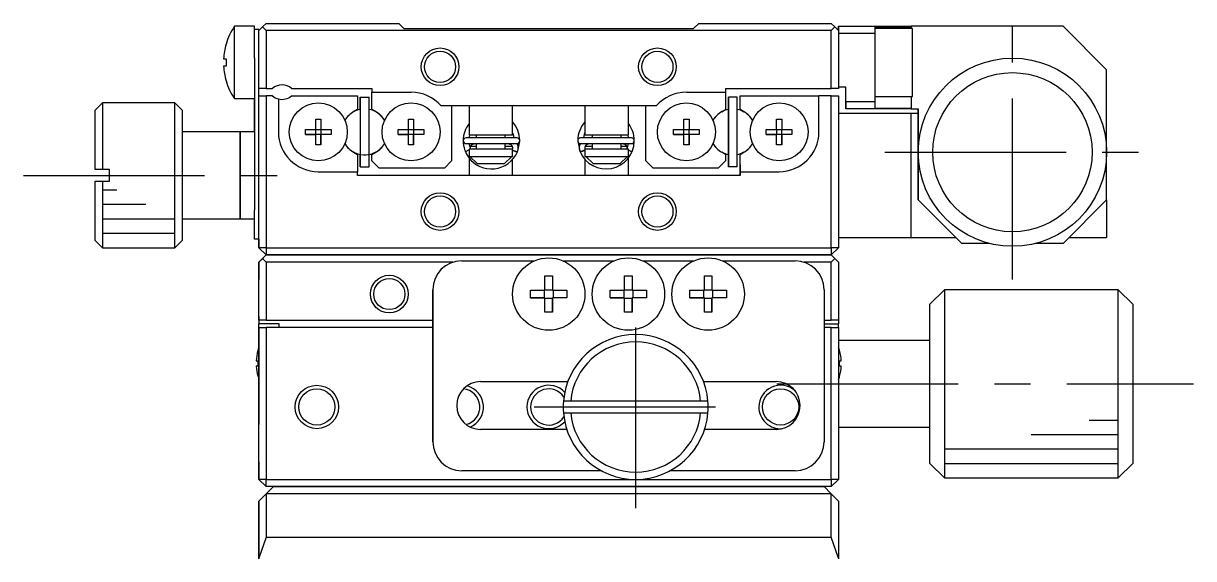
# Model space of a CAD drawing. Extents: x -213 to 364, y 25 to 498.
# Drawn here: x -30.7 to 50.1, y 461 to 498 of the extents above; entities that cross this region are included whole.
import ezdxf

# ---------------------------------------------------------------- set-up
doc = ezdxf.new("R2010")
doc.units = 0
doc.header["$LTSCALE"] = 10
doc.linetypes.add('CENTER', pattern=[2, 1.25, -0.25, 0.25, -0.25])
doc.layers.get('0').update_dxf_attribs({"linetype": 'CONTINUOUS'})
doc.layers.add('CENTER', color=1, linetype='CENTER')

msp = doc.modelspace()

# ---------------------------------------------------------------- linework, layer by layer
at = {"color": 7, "linetype": 'CONTINUOUS'}
for p, q in [((-16.121445, 492.750726), (-16.121445, 497.750726)), ((-14.729788, 497.750726), (-16.121445, 497.750726)), ((-14.729788, 497.550726), (-14.729788, 497.750726)), ((-14.729788, 495.550726), (-14.729788, 497.550726)), ((-14.729788, 497.550726), (-14.429788, 497.550726)), ((-14.429788, 497.450726), (-14.179788, 497.700726)), ((-14.179788, 497.700726), (-14.429788, 497.450726)), ((-14.429788, 493.450726), (-14.429788, 497.450726)), ((-14.179788, 497.700726), (-13.929788, 497.950726)), ((-14.179788, 497.700726), (-13.929788, 497.950726)), ((-14.179788, 497.700726), (-13.929788, 497.450726)), ((-13.929788, 497.950726), (-4.779788, 497.950726)), ((-13.929788, 497.450726), (-13.929788, 493.450726)), ((25.070212, 497.450726), (-13.929788, 497.450726)), ((-4.429788, 497.600726), (-4.779788, 497.950726)), ((-4.429788, 497.600726), (15.570212, 497.600726)), ((15.920212, 497.950726), (15.570212, 497.600726)), ((15.570212, 497.600726), (15.920212, 497.950726)), ((15.920212, 497.950726), (25.070212, 497.950726)), ((25.070212, 497.950726), (25.320212, 497.700726)), ((25.070212, 497.450726), (25.320212, 497.700726)), ((25.070212, 493.450726), (25.070212, 497.450726)), ((25.320212, 497.700726), (25.570212, 497.450726)), ((25.570212, 497.750726), (25.570212, 497.450726)), ((25.570212, 497.450726), (25.570212, 497.750726)), ((25.570212, 497.750726), (28.070212, 497.750726)), ((25.570212, 497.450726), (25.570212, 493.450726)), ((28.070212, 497.750726), (28.070212, 497.250726)), ((28.070212, 497.750726), (30.570212, 497.750726)), ((30.570212, 497.681547), (28.070212, 497.681547)), ((30.670212, 497.600726), (28.070212, 497.600726)), ((30.570212, 497.750726), (30.570212, 497.681547)), ((41.070212, 497.750726), (30.570212, 497.750726)), ((30.570212, 497.681547), (30.570212, 497.600726)), ((30.670212, 492.900726), (30.670212, 497.600726)), ((44.070212, 494.750726), (41.070212, 497.750726)), ((28.070212, 497.250726), (25.570212, 497.250726)), ((28.070212, 497.250726), (28.070212, 492.550726)), ((-16.699224, 496.512658), (-16.692368, 496.509315)), ((-16.699224, 496.512658), (-16.692368, 496.509315)), ((-16.86474, 495.510726), (-16.692368, 495.510726)), ((-16.692368, 495.510726), (-16.692368, 494.990726)), ((-14.729788, 495.550726), (-14.729788, 485.050726)), ((-16.692368, 494.990726), (-16.86474, 494.990726)), ((44.070212, 489.050726), (44.070212, 494.750726)), ((-16.692368, 493.992136), (-16.699224, 493.988793)), ((-16.692368, 493.992136), (-16.699224, 493.988793)), ((-14.429788, 492.950726), (-14.429788, 493.450726)), ((-13.929788, 493.450726), (-14.429788, 493.450726)), ((-13.929788, 493.450726), (-13.491226, 493.450726)), ((-12.16835, 493.450726), (-6.629788, 493.450726)), ((-6.629788, 493.450726), (-6.629788, 493.200726)), ((-6.629788, 493.450726), (-6.629788, 493.200726)), ((17.770212, 493.450726), (17.770212, 493.200726)), ((17.770212, 493.450726), (25.070212, 493.450726)), ((25.570212, 493.450726), (25.070212, 493.450726)), ((26.070212, 493.550726), (25.570212, 493.550726)), ((26.070212, 492.550726), (26.070212, 493.550726)), ((26.070212, 492.550726), (26.070212, 493.550726)), ((-16.121445, 492.750726), (-14.729788, 492.750726)), ((-14.729788, 490.450726), (-14.729788, 492.750726)), ((-14.429788, 482.450726), (-14.429788, 492.950726)), ((-14.429788, 492.950726), (-13.929788, 492.950726)), ((-13.929788, 492.950726), (-13.929788, 482.450726)), ((-13.491226, 492.950726), (-13.929788, 492.950726)), ((-13.079788, 492.73248), (-13.079788, 490.450726)), ((-12.16835, 492.950726), (-7.629788, 492.950726)), ((-7.629788, 492.950726), (-7.629788, 492.001531)), ((-7.429788, 492.009621), (-7.429788, 492.850726)), ((-7.429788, 492.850726), (-7.429788, 488.050726)), ((-7.429788, 492.850726), (-6.829788, 492.850726)), ((-6.829788, 488.050726), (-6.829788, 492.850726)), ((-6.629788, 493.200726), (-3.929788, 493.200726)), ((-6.629788, 492.001531), (-6.629788, 493.200726)), ((-6.629788, 492.001531), (-6.629788, 493.200726)), ((15.070212, 493.200726), (17.770212, 493.200726)), ((17.770212, 493.200726), (17.770212, 492.001531)), ((17.970212, 492.850726), (17.970212, 488.050726)), ((18.570212, 492.850726), (17.970212, 492.850726)), ((17.970212, 492.009622), (17.970212, 492.850726)), ((18.570212, 488.050726), (18.570212, 492.850726)), ((18.770212, 492.001531), (18.770212, 492.950726)), ((18.770212, 492.950726), (24.220212, 492.950726)), ((18.770212, 492.001531), (18.770212, 492.950726)), ((24.220212, 490.450726), (24.220212, 492.950726)), ((25.070212, 492.950726), (24.220212, 492.950726)), ((24.220212, 490.450726), (24.220212, 492.950726)), ((25.070212, 482.450726), (25.070212, 492.950726)), ((25.070212, 492.950726), (25.570212, 492.950726)), ((25.570212, 492.950726), (25.570212, 482.450726)), ((28.070212, 492.900726), (30.670212, 492.900726)), ((30.570212, 492.900726), (30.570212, 492.090989)), ((-25.229788, 492.450726), (-25.729788, 491.950726)), ((-25.729788, 487.850726), (-25.729788, 491.950726)), ((-25.729788, 487.850726), (-25.729788, 491.950726)), ((-25.229788, 492.450726), (-25.229788, 487.850726)), ((-20.229788, 492.450726), (-25.229788, 492.450726)), ((-20.229788, 482.450726), (-20.229788, 492.450726)), ((-19.729788, 491.950726), (-20.229788, 492.450726)), ((-19.729788, 491.950726), (-19.729788, 482.950726)), ((-7.629788, 492.001531), (-7.889883, 491.851365)), ((-7.429788, 492.100726), (-7.429788, 492.009621)), ((-7.429788, 492.100726), (-7.429788, 492.009621)), ((-7.429788, 492.100726), (-7.429788, 492.009621)), ((-7.429788, 492.100726), (-7.429788, 492.009621)), ((-7.429788, 492.100726), (-7.429788, 492.009621)), ((-7.429788, 492.100726), (-7.429788, 492.009621)), ((-7.429788, 492.100726), (-7.429788, 492.009621)), ((-7.429788, 492.100726), (-7.429788, 492.009621)), ((-7.429788, 492.100726), (-7.429788, 488.800726)), ((-7.429788, 492.100726), (-7.429788, 492.009621)), ((-7.429788, 492.100726), (-7.429788, 492.009621)), ((-7.429788, 492.100726), (-7.429788, 492.009621)), ((-7.429788, 492.100726), (-7.429788, 492.009621)), ((-7.429788, 492.100726), (-7.429788, 492.009621)), ((-7.429788, 492.100726), (-7.429788, 492.009621)), ((-7.429788, 492.100726), (-7.429788, 492.009621)), ((-6.369693, 491.851365), (-6.629788, 492.001531)), ((-6.369693, 491.851365), (-6.629788, 492.001531)), ((12.99115, 492.250726), (-1.850725, 492.250726)), ((-1.129788, 492.250726), (-1.129788, 488.450726)), ((0.070212, 492.250726), (0.070212, 490.250726)), ((3.070212, 490.250726), (3.070212, 492.250726)), ((8.070212, 492.250726), (8.070212, 490.250726)), ((11.070212, 490.250726), (11.070212, 492.250726)), ((12.270212, 488.450726), (12.270212, 492.250726)), ((12.270212, 488.450726), (12.270212, 492.250726)), ((17.510117, 491.851365), (17.770212, 492.001531)), ((17.97021, 492.009621), (17.97021, 492.100726)), ((17.97021, 488.800726), (17.97021, 492.100726)), ((17.97021, 492.009621), (17.97021, 492.100726)), ((17.97021, 492.009621), (17.97021, 492.100726)), ((17.97021, 492.009621), (17.97021, 492.100726)), ((17.97021, 492.009621), (17.97021, 492.100726)), ((17.97021, 492.009621), (17.97021, 492.100726)), ((17.97021, 492.009621), (17.97021, 492.100726)), ((17.97021, 492.009621), (17.97021, 492.100726)), ((17.97021, 492.009621), (17.97021, 492.100726)), ((18.770212, 492.001531), (19.030307, 491.851365)), ((19.030307, 491.851365), (18.770212, 492.001531)), ((26.070212, 492.550726), (28.070212, 492.550726)), ((26.070212, 492.050726), (26.070212, 492.550726)), ((26.070212, 492.550726), (26.070212, 492.050726)), ((28.070212, 492.050726), (26.070212, 492.050726)), ((28.070212, 492.550726), (28.070212, 492.050726)), ((28.070212, 492.090989), (30.570212, 492.090989)), ((30.570212, 492.050726), (28.070212, 492.050726)), ((30.570212, 492.090989), (30.570212, 492.050726)), ((30.570212, 492.050726), (31.070212, 492.050726)), ((31.070212, 492.050726), (31.070212, 489.050726)), ((31.070212, 489.050726), (31.070212, 492.050726)), ((-10.509788, 491.337087), (-10.149788, 491.337087)), ((-10.509788, 490.630726), (-10.509788, 491.337087)), ((-10.149788, 491.337087), (-10.149788, 490.630726)), ((-10.149788, 491.337087), (-10.149788, 490.630726)), ((-4.109788, 491.337087), (-3.749788, 491.337087)), ((-4.109788, 490.630726), (-4.109788, 491.337087)), ((-3.749788, 491.337087), (-3.749788, 490.630726)), ((-3.749788, 491.337087), (-3.749788, 490.630726)), ((14.890212, 491.337087), (15.250212, 491.337087)), ((14.890212, 490.630726), (14.890212, 491.337087)), ((15.250212, 491.337087), (15.250212, 490.630726)), ((15.250212, 491.337087), (15.250212, 490.630726)), ((21.290212, 491.337087), (21.650212, 491.337087)), ((21.290212, 490.630726), (21.290212, 491.337087)), ((21.650212, 491.337087), (21.650212, 490.630726)), ((21.650212, 491.337087), (21.650212, 490.630726)), ((25.570212, 491.750726), (30.570212, 491.750726)), ((30.570212, 483.150726), (30.570212, 491.750726)), ((30.570212, 491.750726), (31.070212, 491.750726)), ((-15.729788, 490.450726), (-19.729788, 490.450726)), ((-15.729788, 484.450726), (-15.729788, 490.450726)), ((-15.729788, 490.450726), (-15.729788, 484.450726)), ((-14.729788, 490.450726), (-15.729788, 490.450726)), ((-11.216149, 490.630726), (-10.509788, 490.630726)), ((-11.216149, 490.270726), (-11.216149, 490.630726)), ((-10.509788, 490.270726), (-11.216149, 490.270726)), ((-11.216149, 490.270726), (-10.509788, 490.270726)), ((-10.499416, 490.620353), (-10.509788, 490.630726)), ((-10.499416, 490.281098), (-10.509788, 490.270726)), ((-10.509788, 489.564364), (-10.509788, 490.270726)), ((-10.499416, 490.281098), (-10.499416, 490.620353)), ((-10.499416, 490.620353), (-10.16016, 490.620353)), ((-10.16016, 490.281098), (-10.499416, 490.281098)), ((-10.16016, 490.620353), (-10.149788, 490.630726)), ((-10.16016, 490.620353), (-10.16016, 490.281098)), ((-10.16016, 490.281098), (-10.149788, 490.270726)), ((-10.149788, 490.630726), (-9.443426, 490.630726)), ((-10.149788, 490.270726), (-10.149788, 489.564364)), ((-9.443426, 490.270726), (-10.149788, 490.270726)), ((-10.149788, 489.564364), (-10.149788, 490.270726)), ((-9.443426, 490.270726), (-10.149788, 490.270726)), ((-9.443426, 490.630726), (-9.443426, 490.270726)), ((-4.816149, 490.630726), (-4.109788, 490.630726)), ((-4.816149, 490.270726), (-4.816149, 490.630726)), ((-4.109788, 490.270726), (-4.816149, 490.270726)), ((-4.816149, 490.270726), (-4.109788, 490.270726)), ((-4.099416, 490.620353), (-4.109788, 490.630726)), ((-4.099416, 490.281098), (-4.109788, 490.270726)), ((-4.109788, 489.564364), (-4.109788, 490.270726)), ((-4.099416, 490.281098), (-4.099416, 490.620353)), ((-4.099416, 490.620353), (-3.76016, 490.620353)), ((-3.76016, 490.281098), (-4.099416, 490.281098)), ((-3.76016, 490.620353), (-3.749788, 490.630726)), ((-3.76016, 490.620353), (-3.76016, 490.281098)), ((-3.76016, 490.281098), (-3.749788, 490.270726)), ((-3.749788, 490.630726), (-3.043426, 490.630726)), ((-3.749788, 490.270726), (-3.749788, 489.564364)), ((-3.043426, 490.270726), (-3.749788, 490.270726)), ((-3.749788, 489.564364), (-3.749788, 490.270726)), ((-3.043426, 490.270726), (-3.749788, 490.270726)), ((-3.043426, 490.630726), (-3.043426, 490.270726)), ((0.070212, 490.250726), (3.070212, 490.250726)), ((0.079241, 490.044298), (0.120446, 490.250845)), ((0.570212, 490.250726), (0.570212, 490.044244)), ((2.570212, 490.044244), (2.570212, 490.250726)), ((3.070445, 490.385536), (3.105817, 490.279017)), ((3.105817, 490.279017), (3.155314, 490.044295)), ((7.985106, 490.044266), (8.033128, 490.273933)), ((8.033128, 490.273933), (8.069773, 490.384984)), ((8.070212, 490.250726), (11.070212, 490.250726)), ((8.570212, 490.250726), (8.570212, 490.044244)), ((10.570212, 490.044244), (10.570212, 490.250726)), ((11.019986, 490.250816), (11.061189, 490.044248)), ((14.183851, 490.630726), (14.890212, 490.630726)), ((14.183851, 490.270726), (14.183851, 490.630726)), ((14.890212, 490.270726), (14.183851, 490.270726)), ((14.183851, 490.270726), (14.890212, 490.270726)), ((14.900584, 490.620353), (14.890212, 490.630726)), ((14.900584, 490.281098), (14.890212, 490.270726)), ((14.890212, 489.564364), (14.890212, 490.270726)), ((14.900584, 490.281098), (14.900584, 490.620353)), ((14.900584, 490.620353), (15.23984, 490.620353)), ((15.23984, 490.281098), (14.900584, 490.281098)), ((15.23984, 490.620353), (15.250212, 490.630726)), ((15.23984, 490.620353), (15.23984, 490.281098)), ((15.23984, 490.281098), (15.250212, 490.270726)), ((15.250212, 490.630726), (15.956574, 490.630726)), ((15.250212, 490.270726), (15.250212, 489.564364)), ((15.956574, 490.270726), (15.250212, 490.270726)), ((15.250212, 489.564364), (15.250212, 490.270726)), ((15.956574, 490.270726), (15.250212, 490.270726)), ((15.956574, 490.630726), (15.956574, 490.270726)), ((20.583851, 490.630726), (21.290212, 490.630726)), ((20.583851, 490.270726), (20.583851, 490.630726)), ((21.290212, 490.270726), (20.583851, 490.270726)), ((20.583851, 490.270726), (21.290212, 490.270726)), ((21.300584, 490.620353), (21.290212, 490.630726)), ((21.300584, 490.281098), (21.290212, 490.270726)), ((21.290212, 489.564364), (21.290212, 490.270726)), ((21.300584, 490.281098), (21.300584, 490.620353)), ((21.300584, 490.620353), (21.63984, 490.620353)), ((21.63984, 490.281098), (21.300584, 490.281098)), ((21.63984, 490.620353), (21.650212, 490.630726)), ((21.63984, 490.620353), (21.63984, 490.281098)), ((21.63984, 490.281098), (21.650212, 490.270726)), ((21.650212, 490.630726), (22.356574, 490.630726)), ((21.650212, 490.270726), (21.650212, 489.564364)), ((22.356574, 490.270726), (21.650212, 490.270726)), ((22.356574, 490.270726), (21.650212, 490.270726)), ((21.650212, 489.564364), (21.650212, 490.270726)), ((22.356574, 490.630726), (22.356574, 490.270726)), ((-10.149788, 489.564364), (-10.509788, 489.564364)), ((-3.749788, 489.564364), (-4.109788, 489.564364)), ((3.367134, 490.044244), (-0.132866, 490.044244)), ((-0.132866, 489.644244), (3.367134, 489.644244)), ((0.184401, 489.250611), (0.078928, 489.644184)), ((0.167913, 489.353048), (0.168446, 489.367859)), ((0.168144, 489.338234), (0.167913, 489.353048)), ((0.168446, 489.367859), (0.169741, 489.382624)), ((0.169741, 489.382624), (0.171793, 489.397305)), ((0.171793, 489.397305), (0.174598, 489.411862)), ((0.174598, 489.411862), (0.178146, 489.426256)), ((0.178146, 489.426256), (0.182426, 489.440448)), ((0.182426, 489.440448), (0.187427, 489.454401)), ((0.570212, 489.450726), (0.185638, 489.450726)), ((0.187427, 489.454401), (0.193131, 489.468078)), ((0.193131, 489.468078), (0.199523, 489.481445)), ((0.199523, 489.481445), (0.206584, 489.494467)), ((0.206584, 489.494467), (0.214293, 489.507113)), ((0.214293, 489.507113), (0.222627, 489.519349)), ((0.222627, 489.519349), (0.231563, 489.531148)), ((0.231563, 489.531148), (0.241077, 489.542481)), ((0.241077, 489.542481), (0.251142, 489.553322)), ((0.251142, 489.553322), (0.26173, 489.563645)), ((0.26173, 489.563645), (0.272814, 489.573427)), ((0.272814, 489.573427), (0.284365, 489.582646)), ((0.284365, 489.582646), (0.296353, 489.591283)), ((0.296353, 489.591283), (0.308747, 489.599319)), ((0.308747, 489.599319), (0.321516, 489.606735)), ((0.321516, 489.606735), (0.334629, 489.613518)), ((0.334629, 489.613518), (0.348053, 489.619653)), ((0.348053, 489.619653), (0.361757, 489.625126)), ((0.361757, 489.625126), (0.375706, 489.629928)), ((0.375706, 489.629928), (0.389869, 489.634049)), ((0.389869, 489.634049), (0.404211, 489.637479)), ((0.404211, 489.637479), (0.418698, 489.640214)), ((0.418698, 489.640214), (0.433298, 489.642247)), ((0.433298, 489.642247), (0.447976, 489.643574)), ((0.447976, 489.643574), (0.462698, 489.644194)), ((0.462698, 489.644194), (0.468021, 489.644244)), ((0.570212, 489.644244), (0.570212, 489.250726)), ((2.570212, 489.250726), (2.570212, 489.644244)), ((3.048542, 489.450726), (2.570212, 489.450726)), ((2.766247, 489.644244), (2.780202, 489.643917)), ((2.780202, 489.643917), (2.794896, 489.642883)), ((2.794896, 489.642883), (2.809522, 489.641143)), ((2.809522, 489.641143), (2.824046, 489.638702)), ((2.824046, 489.638702), (2.838432, 489.635565)), ((2.838432, 489.635565), (2.852649, 489.631739)), ((2.852649, 489.631739), (2.866663, 489.627232)), ((2.866663, 489.627232), (2.880441, 489.622053)), ((2.880441, 489.622053), (2.893952, 489.616214)), ((2.893952, 489.616214), (2.907163, 489.609726)), ((2.907163, 489.609726), (2.920042, 489.602604)), ((2.920042, 489.602604), (2.932559, 489.594862)), ((2.932559, 489.594862), (2.944683, 489.586518)), ((2.944683, 489.586518), (2.956385, 489.577588)), ((2.956385, 489.577588), (2.967635, 489.568093)), ((2.967635, 489.568093), (2.978404, 489.558053)), ((2.978404, 489.558053), (2.988666, 489.547489)), ((2.988666, 489.547489), (2.998393, 489.536427)), ((2.998393, 489.536427), (3.00756, 489.524891)), ((3.00756, 489.524891), (3.016142, 489.512906)), ((3.016142, 489.512906), (3.024114, 489.500502)), ((3.024114, 489.500502), (3.031456, 489.487708)), ((3.031456, 489.487708), (3.038145, 489.474553)), ((3.038145, 489.474553), (3.044162, 489.461071)), ((3.044162, 489.461071), (3.049489, 489.447294)), ((3.049489, 489.447294), (3.05411, 489.433257)), ((3.05411, 489.433257), (3.05801, 489.418997)), ((3.05801, 489.418997), (3.061176, 489.404549)), ((3.061176, 489.404549), (3.0636, 489.389951)), ((3.0636, 489.389951), (3.065271, 489.375243)), ((3.065271, 489.375243), (3.066184, 489.360462)), ((3.066335, 489.34565), (3.065724, 489.330846)), ((3.066184, 489.360462), (3.066335, 489.34565)), ((3.413138, 489.615527), (3.399139, 489.64684)), ((3.425625, 489.583391), (3.413138, 489.615527)), ((3.436487, 489.550686), (3.425625, 489.583391)), ((3.43169, 489.133672), (3.565673, 489.819933)), ((3.445698, 489.517492), (3.436487, 489.550686)), ((3.453237, 489.483889), (3.445698, 489.517492)), ((3.459084, 489.44996), (3.453237, 489.483889)), ((3.463227, 489.415786), (3.459084, 489.44996)), ((3.465655, 489.381452), (3.463227, 489.415786)), ((3.465348, 489.312636), (3.466363, 489.347041)), ((3.466363, 489.347041), (3.465655, 489.381452)), ((7.574768, 489.818752), (7.708311, 489.134761)), ((7.674284, 489.367878), (7.674256, 489.333457)), ((7.676034, 489.402259), (7.674284, 489.367878)), ((7.679503, 489.436517), (7.676034, 489.402259)), ((7.684683, 489.470567), (7.679503, 489.436517)), ((7.691562, 489.504326), (7.684683, 489.470567)), ((7.700124, 489.537713), (7.691562, 489.504326)), ((7.71035, 489.570644), (7.700124, 489.537713)), ((7.722214, 489.603039), (7.71035, 489.570644)), ((7.735689, 489.634818), (7.722214, 489.603039)), ((7.741308, 489.646889), (7.735689, 489.634818)), ((11.27329, 490.044244), (7.77329, 490.044244)), ((7.77329, 489.644244), (11.27329, 489.644244)), ((8.07407, 489.353048), (8.074602, 489.367859)), ((8.0743, 489.338234), (8.07407, 489.353048)), ((8.074602, 489.367859), (8.075897, 489.382624)), ((8.075897, 489.382624), (8.077949, 489.397305)), ((8.077949, 489.397305), (8.080754, 489.411862)), ((8.080754, 489.411862), (8.084302, 489.426256)), ((8.084302, 489.426256), (8.088583, 489.440448)), ((8.088583, 489.440448), (8.093583, 489.454401)), ((8.570212, 489.450726), (8.091886, 489.450726)), ((8.093583, 489.454401), (8.099288, 489.468078)), ((8.099288, 489.468078), (8.10568, 489.481445)), ((8.10568, 489.481445), (8.11274, 489.494467)), ((8.11274, 489.494467), (8.120449, 489.507113)), ((8.120449, 489.507113), (8.128783, 489.519349)), ((8.128783, 489.519349), (8.13772, 489.531148)), ((8.13772, 489.531148), (8.147233, 489.542481)), ((8.147233, 489.542481), (8.157298, 489.553322)), ((8.157298, 489.553322), (8.167886, 489.563645)), ((8.167886, 489.563645), (8.178971, 489.573427)), ((8.178971, 489.573427), (8.190521, 489.582646)), ((8.190521, 489.582646), (8.202509, 489.591283)), ((8.202509, 489.591283), (8.214903, 489.599319)), ((8.214903, 489.599319), (8.227672, 489.606735)), ((8.227672, 489.606735), (8.240785, 489.613518)), ((8.240785, 489.613518), (8.25421, 489.619653)), ((8.25421, 489.619653), (8.267913, 489.625126)), ((8.267913, 489.625126), (8.281863, 489.629928)), ((8.281863, 489.629928), (8.296025, 489.634049)), ((8.296025, 489.634049), (8.310367, 489.637479)), ((8.310367, 489.637479), (8.324855, 489.640214)), ((8.324855, 489.640214), (8.339454, 489.642247)), ((8.339454, 489.642247), (8.354132, 489.643574)), ((8.354132, 489.643574), (8.368854, 489.644194)), ((8.368854, 489.644194), (8.374178, 489.644244)), ((8.570212, 489.644244), (8.570212, 489.250726)), ((10.570212, 489.250726), (10.570212, 489.644244)), ((10.95479, 489.450726), (10.570212, 489.450726)), ((10.672403, 489.644244), (10.686358, 489.643917)), ((10.686358, 489.643917), (10.701052, 489.642883)), ((10.701052, 489.642883), (10.715679, 489.641143)), ((10.715679, 489.641143), (10.730202, 489.638702)), ((10.730202, 489.638702), (10.744588, 489.635565)), ((10.744588, 489.635565), (10.758805, 489.631739)), ((10.758805, 489.631739), (10.772819, 489.627232)), ((10.772819, 489.627232), (10.786598, 489.622053)), ((10.786598, 489.622053), (10.800108, 489.616214)), ((10.800108, 489.616214), (10.813319, 489.609726)), ((10.813319, 489.609726), (10.826198, 489.602604)), ((10.826198, 489.602604), (10.838715, 489.594862)), ((10.838715, 489.594862), (10.850839, 489.586518)), ((10.850839, 489.586518), (10.862541, 489.577588)), ((10.862541, 489.577588), (10.873791, 489.568093)), ((10.873791, 489.568093), (10.884561, 489.558053)), ((10.884561, 489.558053), (10.894822, 489.547489)), ((10.894822, 489.547489), (10.90455, 489.536427)), ((10.90455, 489.536427), (10.913716, 489.524891)), ((10.913716, 489.524891), (10.922298, 489.512906)), ((10.922298, 489.512906), (10.930271, 489.500502)), ((10.930271, 489.500502), (10.937612, 489.487708)), ((10.937612, 489.487708), (10.944301, 489.474553)), ((10.944301, 489.474553), (10.950318, 489.461071)), ((10.950318, 489.461071), (10.955645, 489.447294)), ((10.955645, 489.447294), (10.960266, 489.433257)), ((11.061493, 489.644152), (10.955997, 489.250544)), ((10.960266, 489.433257), (10.964166, 489.418997)), ((10.964166, 489.418997), (10.967333, 489.404549)), ((10.967333, 489.404549), (10.969756, 489.389951)), ((10.969756, 489.389951), (10.971427, 489.375243)), ((10.971427, 489.375243), (10.97234, 489.360462)), ((10.972491, 489.34565), (10.97188, 489.330846)), ((10.97234, 489.360462), (10.972491, 489.34565)), ((15.250212, 489.564364), (14.890212, 489.564364)), ((21.650212, 489.564364), (21.290212, 489.564364)), ((-14.72979, 489.200726), (-14.72979, 485.900726)), ((-7.889883, 489.050086), (-7.629788, 488.89992)), ((-7.629788, 488.89992), (-7.629788, 487.700726)), ((-7.429788, 488.050726), (-7.429788, 488.89183)), ((-7.429788, 488.89183), (-7.429788, 488.800726)), ((-7.429788, 488.89183), (-7.429788, 488.800726)), ((-7.429788, 488.89183), (-7.429788, 488.800726)), ((-7.429788, 488.89183), (-7.429788, 488.800726)), ((-7.429788, 488.89183), (-7.429788, 488.800726)), ((-7.429788, 488.89183), (-7.429788, 488.800726)), ((-7.429788, 488.89183), (-7.429788, 488.800726)), ((-7.429788, 488.89183), (-7.429788, 488.800726)), ((-7.429788, 488.89183), (-7.429788, 488.800726)), ((-7.429788, 488.89183), (-7.429788, 488.800726)), ((-7.429788, 488.89183), (-7.429788, 488.800726)), ((-7.429788, 488.89183), (-7.429788, 488.800726)), ((-6.629788, 488.89992), (-6.369693, 489.050086)), ((-6.629788, 488.89992), (-6.369693, 489.050086)), ((-6.629788, 488.450726), (-6.629788, 488.89992)), ((-6.629788, 488.450726), (-6.629788, 488.89992)), ((-0.197876, 489.135832), (-0.177149, 489.080668)), ((-0.162461, 489.088598), (-0.177503, 489.08235)), ((0.038597, 489.193153), (-0.172794, 489.076555)), ((-0.172794, 489.076555), (-0.172211, 489.072122)), ((0.070226, 489.204766), (0.038597, 489.193153)), ((3.070212, 489.250726), (0.070212, 489.250726)), ((0.070212, 489.250726), (0.070212, 488.750726)), ((0.070212, 488.750726), (0.124529, 488.750726)), ((0.070212, 488.660391), (0.070212, 488.660032)), ((0.070212, 488.659985), (0.070212, 488.659859)), ((0.070212, 488.659081), (0.070212, 487.450726)), ((0.124529, 488.750726), (3.015895, 488.750726)), ((0.653697, 488.250726), (0.124529, 488.750726)), ((0.169136, 489.323454), (0.168144, 489.338234)), ((0.170887, 489.30875), (0.169136, 489.323454)), ((0.173391, 489.294161), (0.170887, 489.30875)), ((0.176639, 489.279725), (0.173391, 489.294161)), ((0.180621, 489.265481), (0.176639, 489.279725)), ((0.185324, 489.251465), (0.180621, 489.265481)), ((0.190942, 489.237221), (0.185324, 489.251465)), ((3.015895, 488.750726), (2.486727, 488.250726)), ((3.015895, 488.750726), (3.070212, 488.750726)), ((3.046271, 489.244411), (3.043326, 489.237221)), ((3.05135, 489.258337), (3.046271, 489.244411)), ((3.05571, 489.272506), (3.05135, 489.258337)), ((3.059336, 489.28688), (3.05571, 489.272506)), ((3.06222, 489.301421), (3.059336, 489.28688)), ((3.064351, 489.316089), (3.06222, 489.301421)), ((3.065724, 489.330846), (3.064351, 489.316089)), ((3.172683, 489.140014), (3.07016, 489.197193)), ((3.070212, 488.750726), (3.070212, 489.250726)), ((3.070212, 489.207521), (3.078754, 489.201796)), ((3.070212, 488.5468), (3.070212, 488.546927)), ((3.070212, 487.450726), (3.070212, 488.545891)), ((3.078754, 489.201796), (3.08832, 489.195775)), ((3.08832, 489.195775), (3.098843, 489.189501)), ((3.098843, 489.189501), (3.110253, 489.183016)), ((3.110253, 489.183016), (3.122469, 489.176365)), ((3.122469, 489.176365), (3.135408, 489.169594)), ((3.135408, 489.169594), (3.148981, 489.162749)), ((3.148981, 489.162749), (3.163094, 489.155879)), ((3.163094, 489.155879), (3.17765, 489.149029)), ((3.406418, 489.071859), (3.172683, 489.140014)), ((3.17765, 489.149029), (3.192549, 489.142248)), ((3.192549, 489.142248), (3.207688, 489.135582)), ((3.207688, 489.135582), (3.222962, 489.129077)), ((3.222962, 489.129077), (3.238266, 489.122778)), ((3.238266, 489.122778), (3.253496, 489.116728)), ((3.253496, 489.116728), (3.268545, 489.110969)), ((3.268545, 489.110969), (3.283311, 489.10554)), ((3.283311, 489.10554), (3.297691, 489.100479)), ((3.297691, 489.100479), (3.311587, 489.095822)), ((3.311587, 489.095822), (3.324903, 489.091599)), ((3.324903, 489.091599), (3.337546, 489.08784)), ((3.337546, 489.08784), (3.34943, 489.084571)), ((3.34943, 489.084571), (3.360474, 489.081815)), ((3.360474, 489.081815), (3.3706, 489.07959)), ((3.3706, 489.07959), (3.379739, 489.077912)), ((3.379739, 489.077912), (3.387828, 489.076792)), ((3.387828, 489.076792), (3.394812, 489.076238)), ((3.394812, 489.076238), (3.400642, 489.076255)), ((3.400642, 489.076255), (3.405278, 489.076841)), ((3.405278, 489.076841), (3.408832, 489.078068)), ((3.406074, 489.071276), (3.41011, 489.080706)), ((3.408832, 489.078068), (3.411002, 489.079912)), ((3.411002, 489.079912), (3.411417, 489.080668)), ((3.411417, 489.080668), (3.423486, 489.11102)), ((3.423486, 489.11102), (3.434649, 489.143635)), ((3.434649, 489.143635), (3.444164, 489.176756)), ((3.444164, 489.176756), (3.452008, 489.210299)), ((3.452008, 489.210299), (3.458162, 489.244182)), ((3.458162, 489.244182), (3.462612, 489.278322)), ((3.462612, 489.278322), (3.465348, 489.312636)), ((7.674256, 489.333457), (7.675951, 489.29908)), ((7.675951, 489.29908), (7.679363, 489.264831)), ((7.679363, 489.264831), (7.684485, 489.230792)), ((7.684485, 489.230792), (7.691304, 489.197048)), ((7.691304, 489.197048), (7.699803, 489.163679)), ((7.699803, 489.163679), (7.709962, 489.130768)), ((7.709962, 489.130768), (7.721757, 489.098395)), ((7.721757, 489.098395), (7.729007, 489.080668)), ((7.729423, 489.079912), (7.729007, 489.080668)), ((7.731592, 489.078068), (7.729423, 489.079912)), ((7.735146, 489.076841), (7.731592, 489.078068)), ((7.734006, 489.071859), (7.967741, 489.140014)), ((7.739782, 489.076255), (7.735146, 489.076841)), ((7.745612, 489.076238), (7.739782, 489.076255)), ((7.752596, 489.076792), (7.745612, 489.076238)), ((7.760685, 489.077912), (7.752596, 489.076792)), ((7.769825, 489.07959), (7.760685, 489.077912)), ((7.779951, 489.081815), (7.769825, 489.07959)), ((7.790994, 489.084571), (7.779951, 489.081815)), ((7.802878, 489.08784), (7.790994, 489.084571)), ((7.815522, 489.091599), (7.802878, 489.08784)), ((7.828837, 489.095822), (7.815522, 489.091599)), ((7.842733, 489.100479), (7.828837, 489.095822)), ((7.857113, 489.10554), (7.842733, 489.100479)), ((7.871879, 489.110969), (7.857113, 489.10554)), ((7.886929, 489.116728), (7.871879, 489.110969)), ((7.902158, 489.122778), (7.886929, 489.116728)), ((7.917463, 489.129077), (7.902158, 489.122778)), ((7.932737, 489.135582), (7.917463, 489.129077)), ((7.947875, 489.142248), (7.932737, 489.135582)), ((7.962774, 489.149029), (7.947875, 489.142248)), ((7.97733, 489.155879), (7.962774, 489.149029)), ((7.967741, 489.140014), (8.070264, 489.197193)), ((7.991443, 489.162749), (7.97733, 489.155879)), ((8.005016, 489.169594), (7.991443, 489.162749)), ((8.017955, 489.176365), (8.005016, 489.169594)), ((8.030172, 489.183016), (8.017955, 489.176365)), ((8.041581, 489.189501), (8.030172, 489.183016)), ((8.052105, 489.195775), (8.041581, 489.189501)), ((8.061671, 489.201796), (8.052105, 489.195775)), ((8.070212, 489.207521), (8.061671, 489.201796)), ((11.070212, 489.250726), (8.070212, 489.250726)), ((8.070212, 489.250726), (8.070212, 488.750726)), ((8.070212, 488.750726), (8.124529, 488.750726)), ((8.070212, 488.54687), (8.070212, 488.54675)), ((8.070212, 488.545753), (8.070212, 487.450726)), ((8.075293, 489.323454), (8.0743, 489.338234)), ((8.077044, 489.30875), (8.075293, 489.323454)), ((8.079547, 489.294161), (8.077044, 489.30875)), ((8.082795, 489.279725), (8.079547, 489.294161)), ((8.086777, 489.265481), (8.082795, 489.279725)), ((8.09148, 489.251465), (8.086777, 489.265481)), ((8.097098, 489.237221), (8.09148, 489.251465)), ((8.124529, 488.750726), (11.015895, 488.750726)), ((8.653697, 488.250726), (8.124529, 488.750726)), ((11.015895, 488.750726), (10.486727, 488.250726)), ((10.952427, 489.244411), (10.949482, 489.237221)), ((10.957506, 489.258337), (10.952427, 489.244411)), ((10.961866, 489.272506), (10.957506, 489.258337)), ((10.965493, 489.28688), (10.961866, 489.272506)), ((10.968376, 489.301421), (10.965493, 489.28688)), ((10.970507, 489.316089), (10.968376, 489.301421)), ((10.97188, 489.330846), (10.970507, 489.316089)), ((11.015895, 488.750726), (11.070212, 488.750726)), ((11.070198, 489.204766), (11.101827, 489.193153)), ((11.070212, 488.750726), (11.070212, 489.250726)), ((11.070212, 487.450726), (11.070212, 488.659401)), ((11.101827, 489.193153), (11.312654, 489.077887)), ((11.302885, 489.088598), (11.317927, 489.08235)), ((11.317574, 489.080668), (11.339189, 489.138565)), ((17.770212, 488.89992), (17.510117, 489.050086)), ((17.770212, 488.89992), (17.770212, 488.450726)), ((17.97021, 488.800726), (17.97021, 488.89183)), ((17.97021, 488.800726), (17.97021, 488.89183)), ((17.97021, 488.800726), (17.97021, 488.89183)), ((17.97021, 488.800726), (17.97021, 488.89183)), ((17.97021, 488.800726), (17.97021, 488.89183)), ((17.97021, 488.800726), (17.97021, 488.89183)), ((17.97021, 488.800726), (17.97021, 488.89183)), ((17.97021, 488.800726), (17.97021, 488.89183)), ((17.97021, 488.800726), (17.97021, 488.89183)), ((17.97021, 488.800726), (17.97021, 488.89183)), ((17.97021, 488.800726), (17.97021, 488.89183)), ((17.97021, 488.800726), (17.97021, 488.89183)), ((17.97021, 488.800726), (17.97021, 488.89183)), ((17.97021, 488.800726), (17.97021, 488.89183)), ((17.97021, 488.800726), (17.97021, 488.89183)), ((17.970212, 488.050726), (17.970212, 488.891829)), ((18.770212, 488.89992), (19.030307, 489.050086)), ((19.030307, 489.050086), (18.770212, 488.89992)), ((18.770212, 487.700726), (18.770212, 488.89992)), ((18.770212, 487.700726), (18.770212, 488.89992)), ((31.070212, 489.050726), (31.070212, 485.750726)), ((31.070212, 485.750726), (31.070212, 489.050726)), ((44.070212, 485.750726), (44.070212, 489.050726)), ((-25.229788, 487.850726), (-25.729788, 487.850726)), ((-24.729788, 487.850726), (-25.229788, 487.850726)), ((-24.729788, 487.050726), (-24.729788, 487.850726)), ((-24.729788, 487.050726), (-24.729788, 487.850726)), ((-7.429788, 488.050726), (-6.829788, 488.050726)), ((-6.629788, 488.450726), (-6.129788, 487.950726)), ((-6.129788, 487.950726), (-6.629788, 488.450726)), ((-1.629788, 487.950726), (-6.129788, 487.950726)), ((-1.629788, 487.950726), (-1.129788, 488.450726)), ((2.486727, 488.250726), (0.653697, 488.250726)), ((10.486727, 488.250726), (8.653697, 488.250726)), ((12.270212, 488.450726), (12.770212, 487.950726)), ((12.770212, 487.950726), (12.270212, 488.450726)), ((17.270212, 487.950726), (12.770212, 487.950726)), ((17.270212, 487.950726), (17.770212, 488.450726)), ((18.570212, 488.050726), (17.970212, 488.050726)), ((18.770212, 488.18111), (18.770212, 487.700726)), ((18.770212, 488.18111), (18.770212, 487.700726)), ((18.770212, 488.18111), (18.770212, 487.700726)), ((18.770212, 488.18111), (18.770212, 487.700726)), ((18.770212, 488.18111), (18.770212, 487.700726)), ((18.770212, 488.18111), (18.770212, 487.700726)), ((18.770212, 488.18111), (18.770212, 487.700726)), ((18.770212, 488.18111), (18.770212, 487.700726)), ((18.770212, 488.18111), (18.770212, 487.700726)), ((18.770212, 488.18111), (18.770212, 487.700726)), ((-25.729788, 482.950726), (-25.729788, 487.050726)), ((-25.729788, 482.950726), (-25.729788, 487.050726)), ((-25.729788, 487.050726), (-25.229788, 487.050726)), ((-25.229788, 487.050726), (-25.229788, 482.450726)), ((-25.229788, 487.050726), (-24.729788, 487.050726)), ((-10.329788, 487.700726), (-7.629788, 487.700726)), ((-7.629788, 487.450726), (-7.629788, 487.700726)), ((18.770212, 487.450726), (-7.629788, 487.450726)), ((18.770212, 487.450726), (18.770212, 487.700726)), ((18.770212, 487.700726), (21.470212, 487.700726)), ((18.770212, 487.700726), (18.770212, 487.450726)), ((18.770212, 487.700726), (18.770212, 487.450726)), ((18.770212, 487.700726), (18.770212, 487.450726)), ((18.770212, 487.700726), (18.770212, 487.450726)), ((18.770212, 487.700726), (18.770212, 487.450726)), ((18.770212, 487.450726), (18.770212, 487.700726)), ((18.770212, 487.700726), (18.770212, 487.450726)), ((18.770212, 487.700726), (18.770212, 487.450726)), ((18.770212, 487.700726), (18.770212, 487.450726)), ((18.770212, 487.700726), (18.770212, 487.450726)), ((18.770212, 487.700726), (18.770212, 487.450726)), ((31.070212, 485.750726), (34.070212, 482.750726)), ((34.070212, 482.750726), (31.070212, 485.750726)), ((41.070212, 482.750726), (44.070212, 485.750726)), ((44.070212, 485.750726), (44.070212, 483.150726)), ((-14.729788, 483.050726), (-14.729788, 485.050726)), ((-19.729788, 484.450726), (-15.729788, 484.450726)), ((-15.729788, 484.450726), (-14.729788, 484.450726)), ((-14.729788, 483.050726), (-14.729788, 484.450726)), ((-25.729788, 482.950726), (-25.229788, 482.450726)), ((-20.229788, 482.450726), (-19.729788, 482.950726)), ((-14.429788, 483.050726), (-14.729788, 483.050726)), ((-14.429788, 483.050726), (-14.429788, 482.450726)), ((25.570212, 483.150726), (30.570212, 483.150726)), ((30.570212, 483.150726), (33.670212, 483.150726)), ((41.470212, 483.150726), (44.070212, 483.150726)), ((-25.229788, 482.450726), (-20.229788, 482.450726)), ((-14.429788, 482.450726), (-13.929788, 481.950726)), ((-13.929788, 482.450726), (-14.429788, 482.450726)), ((-13.929788, 481.950726), (-14.429788, 482.450726)), ((-13.929788, 482.450726), (25.070212, 482.450726)), ((-13.929788, 482.450726), (-13.929788, 481.950726)), ((25.070212, 482.450726), (25.070212, 481.950726)), ((25.570212, 482.450726), (25.070212, 481.950726)), ((25.570212, 482.450726), (25.070212, 482.450726)), ((35.970212, 482.750726), (34.070212, 482.750726)), ((41.070212, 482.750726), (39.170212, 482.750726)), ((-14.429788, 481.450726), (-14.179788, 481.700726)), ((-14.179788, 481.700726), (-14.429788, 481.450726)), ((-14.429788, 477.450726), (-14.429788, 481.450726)), ((-14.429788, 481.450726), (-14.429788, 480.250721)), ((-14.279788, 481.600726), (-13.929788, 481.950726)), ((-13.929788, 481.950726), (-14.279788, 481.600726)), ((-14.179788, 481.700726), (-13.929788, 481.950726)), ((-13.929788, 481.950726), (-14.179788, 481.700726)), ((-14.179788, 481.700726), (-13.929788, 481.450726)), ((-13.929788, 481.950726), (25.070212, 481.950726)), ((25.070212, 481.950726), (-13.929788, 481.950726)), ((-13.929788, 481.450726), (-13.929788, 477.450726)), ((-1.054288, 481.450726), (-13.929788, 481.450726)), ((-0.429788, 481.550726), (4.590416, 481.550726)), ((6.550008, 481.550726), (10.090416, 481.550726)), ((12.050008, 481.550726), (15.590416, 481.550726)), ((17.550008, 481.550726), (22.570212, 481.550726)), ((25.070212, 481.450726), (23.194712, 481.450726)), ((25.320212, 481.700726), (25.070212, 481.950726)), ((25.070212, 481.450726), (25.320212, 481.700726)), ((25.070212, 477.450726), (25.070212, 481.450726)), ((25.320212, 481.700726), (25.570212, 481.450726)), ((25.570212, 481.450726), (25.570212, 477.450726)), ((5.310212, 480.509315), (5.830212, 480.509315)), ((5.310212, 479.510726), (5.310212, 480.509315)), ((5.830212, 480.509315), (5.830212, 479.510726)), ((5.830212, 480.509315), (5.830212, 479.5521)), ((10.810212, 480.509315), (11.330212, 480.509315)), ((10.810212, 479.510726), (10.810212, 480.509315)), ((11.330212, 480.509315), (11.330212, 479.510726)), ((11.330212, 480.509315), (11.330212, 479.5521)), ((16.310212, 480.509315), (16.830212, 480.509315)), ((16.310212, 479.510726), (16.310212, 480.509315)), ((16.830212, 480.509315), (16.830212, 479.510726)), ((16.830212, 480.509315), (16.830212, 479.5521)), ((-2.429788, 469.050726), (-2.429788, 479.550726)), ((-2.429788, 479.550726), (-2.429788, 477.450726)), ((4.311623, 478.990726), (4.311623, 479.510726)), ((4.311623, 479.510726), (5.310212, 479.510726)), ((5.310212, 478.990726), (4.311623, 478.990726)), ((4.311623, 478.990726), (5.268837, 478.990726)), ((5.268837, 478.990726), (5.268837, 479.510726)), ((5.310212, 478.990726), (5.268837, 478.990726)), ((5.310212, 479.5521), (5.830212, 479.5521)), ((5.310212, 477.992136), (5.310212, 478.990726)), ((5.830212, 478.949351), (5.310212, 478.949351)), ((5.830212, 479.5521), (5.830212, 479.510726)), ((5.830212, 479.510726), (6.828802, 479.510726)), ((5.830212, 478.990726), (5.830212, 477.992136)), ((6.828802, 478.990726), (5.830212, 478.990726)), ((5.871587, 478.990726), (5.830212, 478.990726)), ((5.830212, 478.990726), (5.830212, 478.949351)), ((5.830212, 477.992136), (5.830212, 478.949351)), ((5.871587, 479.510726), (5.871587, 478.990726)), ((6.828802, 478.990726), (5.871587, 478.990726)), ((6.828802, 479.510726), (6.828802, 478.990726)), ((9.811623, 478.990726), (9.811623, 479.510726)), ((9.811623, 479.510726), (10.810212, 479.510726)), ((10.810212, 478.990726), (9.811623, 478.990726)), ((9.811623, 478.990726), (10.768837, 478.990726)), ((10.768837, 478.990726), (10.768837, 479.510726)), ((10.810212, 478.990726), (10.768837, 478.990726)), ((10.810212, 479.5521), (11.330212, 479.5521)), ((10.810212, 477.992136), (10.810212, 478.990726)), ((11.330212, 478.949351), (10.810212, 478.949351)), ((11.330212, 479.5521), (11.330212, 479.510726)), ((11.330212, 479.510726), (12.328802, 479.510726)), ((11.330212, 478.990726), (11.330212, 477.992136)), ((12.328802, 478.990726), (11.330212, 478.990726)), ((11.371587, 478.990726), (11.330212, 478.990726)), ((11.330212, 478.990726), (11.330212, 478.949351)), ((11.330212, 477.992136), (11.330212, 478.949351)), ((11.371587, 479.510726), (11.371587, 478.990726)), ((12.328802, 478.990726), (11.371587, 478.990726)), ((12.328802, 479.510726), (12.328802, 478.990726)), ((15.311623, 478.990726), (15.311623, 479.510726)), ((15.311623, 479.510726), (16.310212, 479.510726)), ((16.310212, 478.990726), (15.311623, 478.990726)), ((15.311623, 478.990726), (16.268837, 478.990726)), ((16.268837, 478.990726), (16.268837, 479.510726)), ((16.310212, 478.990726), (16.268837, 478.990726)), ((16.310212, 479.5521), (16.830212, 479.5521)), ((16.310212, 477.992136), (16.310212, 478.990726)), ((16.830212, 478.949351), (16.310212, 478.949351)), ((16.830212, 479.5521), (16.830212, 479.510726)), ((16.830212, 479.510726), (17.828802, 479.510726)), ((16.830212, 478.990726), (16.830212, 477.992136)), ((17.828802, 478.990726), (16.830212, 478.990726)), ((16.830212, 478.990726), (16.830212, 478.949351)), ((16.871587, 478.990726), (16.830212, 478.990726)), ((16.830212, 477.992136), (16.830212, 478.949351)), ((16.871587, 479.510726), (16.871587, 478.990726)), ((17.828802, 478.990726), (16.871587, 478.990726)), ((17.828802, 479.510726), (17.828802, 478.990726)), ((24.570212, 479.550726), (24.570212, 469.050726)), ((32.870212, 479.550726), (31.870212, 478.550726)), ((32.870212, 479.550726), (32.870212, 466.550726)), ((44.870212, 479.550726), (32.870212, 479.550726)), ((44.870212, 472.991858), (44.870212, 479.550726)), ((45.870212, 478.550726), (44.870212, 479.550726)), ((31.870212, 476.050726), (31.870212, 478.550726)), ((31.870212, 467.550726), (31.870212, 478.550726)), ((45.870212, 478.550726), (45.870212, 473.000914)), ((-14.429788, 477.700726), (-14.429788, 477.450726)), ((-14.429788, 477.700726), (-14.429788, 477.450726)), ((-14.429788, 477.650731), (-14.429788, 477.450726)), ((-13.929788, 477.450726), (-14.429788, 477.450726)), ((-14.429788, 477.450726), (-14.429788, 477.200726)), ((-14.429788, 477.450726), (-14.429788, 477.200726)), ((-13.929788, 477.450726), (-2.429788, 477.450726)), ((-2.429788, 477.450726), (-2.429788, 476.950726)), ((5.830212, 477.992136), (5.310212, 477.992136)), ((11.330212, 477.992136), (10.810212, 477.992136)), ((16.830212, 477.992136), (16.310212, 477.992136)), ((24.570212, 477.450726), (25.070212, 477.450726)), ((25.570212, 477.450726), (25.070212, 477.450726)), ((25.570212, 477.450726), (25.570212, 477.200726)), ((-14.429788, 476.950726), (-14.429788, 477.200726)), ((-14.429788, 476.950726), (-14.429788, 477.200726)), ((-13.029788, 477.200726), (-14.429788, 477.200726)), ((-14.429788, 466.450726), (-14.429788, 476.950726)), ((-14.429788, 476.950726), (-13.929788, 476.950726)), ((-14.429788, 476.950726), (-14.429788, 476.73248)), ((-14.429788, 476.73248), (-14.429788, 474.450726)), ((-13.929788, 476.950726), (-13.929788, 466.450726)), ((-2.429788, 476.950726), (-13.929788, 476.950726)), ((-13.029788, 476.950726), (-13.029788, 477.200726)), ((-13.029788, 476.950726), (-13.029788, 477.200726)), ((-2.429788, 476.950726), (-2.429788, 469.050726)), ((24.570212, 477.200726), (25.570212, 477.200726)), ((25.070212, 476.950726), (24.570212, 476.950726)), ((25.070212, 466.450726), (25.070212, 476.950726)), ((25.070212, 476.950726), (25.570212, 476.950726)), ((25.570212, 476.950726), (25.570212, 477.200726)), ((25.570212, 476.950726), (25.570212, 466.450726)), ((-14.429788, 476.250726), (-14.429788, 475.564278)), ((-14.429788, 475.564278), (-14.429788, 476.250726)), ((31.870212, 476.050726), (25.570212, 476.050726)), ((31.870212, 473.100537), (31.870212, 476.050726)), ((31.870212, 470.050726), (31.870212, 476.050726)), ((-14.503932, 475.339341), (-14.499309, 475.337087)), ((-14.503932, 475.339341), (-14.499309, 475.337087)), ((25.639734, 475.337087), (25.644356, 475.339341)), ((-14.619647, 474.630726), (-14.499309, 474.630726)), ((-14.499309, 474.270726), (-14.619647, 474.270726)), ((-14.499309, 474.630726), (-14.499309, 474.270726)), ((-14.429788, 474.450726), (-14.429788, 471.700726)), ((25.639734, 474.630726), (25.760071, 474.630726)), ((25.639734, 474.270726), (25.639734, 474.630726)), ((25.760071, 474.270726), (25.639734, 474.270726)), ((-14.499309, 473.564364), (-14.503932, 473.56211)), ((-14.499309, 473.564364), (-14.503932, 473.56211)), ((-14.429788, 473.56784), (-14.429788, 471.700726)), ((-14.429788, 473.337173), (-14.429788, 471.700726)), ((0.870212, 473.200726), (6.886464, 473.200726)), ((16.253961, 473.200726), (21.270212, 473.200726)), ((25.644356, 473.56211), (25.639734, 473.564364)), ((31.870212, 470.050726), (31.870212, 473.100537)), ((44.870212, 466.550726), (44.870212, 472.991858)), ((45.870212, 473.000914), (45.870212, 467.550726)), ((-14.429788, 471.700726), (-14.429788, 470.250721)), ((-14.429788, 471.450726), (-14.429788, 471.700726)), ((-14.429788, 471.450726), (-14.429788, 471.700726)), ((7.088025, 471.850726), (6.586238, 471.850726)), ((16.052399, 471.850726), (7.088025, 471.850726)), ((16.554187, 471.850726), (16.052399, 471.850726)), ((6.586238, 471.050726), (7.088025, 471.050726)), ((7.088025, 471.050726), (16.052399, 471.050726)), ((16.052399, 471.050726), (16.554187, 471.050726)), ((25.570212, 470.050726), (31.870212, 470.050726)), ((31.870212, 467.550726), (31.870212, 470.050726)), ((6.816529, 469.900726), (0.870212, 469.900726)), ((21.270212, 469.900726), (16.323895, 469.900726)), ((-14.429788, 467.650731), (-14.429788, 466.450726)), ((31.870212, 467.550726), (32.870212, 466.550726)), ((44.870212, 466.550726), (45.870212, 467.550726)), ((9.195344, 467.050726), (-0.429788, 467.050726)), ((22.570212, 467.050726), (13.945081, 467.050726)), ((-13.929788, 466.450726), (-14.429788, 466.450726)), ((-13.929788, 465.950726), (-14.429788, 466.450726)), ((-13.929788, 465.950726), (-14.429788, 466.450726)), ((-13.929788, 465.950726), (-13.929788, 466.450726)), ((-13.929788, 466.450726), (11.570212, 466.450726)), ((-13.429788, 465.950726), (-13.929788, 465.450726)), ((-13.929788, 465.450726), (-13.429788, 465.950726)), ((-13.429788, 465.950726), (-13.929788, 465.950726)), ((-13.429788, 465.950726), (24.570212, 465.950726)), ((24.570212, 465.950726), (-13.429788, 465.950726)), ((11.570212, 466.450726), (25.070212, 466.450726)), ((24.570212, 465.950726), (25.070212, 465.450726)), ((25.070212, 465.950726), (24.570212, 465.950726)), ((25.070212, 466.450726), (25.070212, 465.950726)), ((25.570212, 466.450726), (25.070212, 466.450726)), ((25.570212, 466.450726), (25.070212, 465.950726)), ((32.870212, 466.550726), (44.870212, 466.550726)), ((-14.429788, 464.950726), (-13.929788, 465.450726)), ((-13.929788, 465.450726), (-14.429788, 464.950726)), ((-13.929788, 465.450726), (-13.929788, 462.450726)), ((25.070212, 465.450726), (-13.929788, 465.450726)), ((25.070212, 462.450726), (25.070212, 465.450726)), ((25.070212, 465.450726), (25.570212, 464.950726)), ((-14.429788, 460.99862), (-14.429788, 464.950726)), ((-14.429788, 464.950726), (-14.429788, 460.950726)), ((25.570212, 464.950726), (25.570212, 460.99862)), ((-13.929788, 462.450726), (-14.429788, 460.99862)), ((-13.929788, 462.450726), (25.070212, 462.450726)), ((25.570212, 460.99862), (25.070212, 462.450726)), ((-14.429788, 460.950726), (-14.429788, 460.99862)), ((25.570212, 460.99862), (25.570212, 460.950726))]:
    msp.add_line(p, q, dxfattribs=at)
at = {"color": 3, "linetype": 'CONTINUOUS'}
for p, q in [((-25.229788, 486.450726), (-24.229788, 486.450726)), ((-25.229788, 485.450726), (-22.229788, 485.450726)), ((-25.229788, 484.450726), (-20.229788, 484.450726)), ((-25.229788, 483.450726), (-20.229788, 483.450726)), ((42.870212, 470.550726), (44.870212, 470.550726)), ((38.870212, 469.550726), (44.870212, 469.550726)), ((32.870212, 468.550726), (44.870212, 468.550726)), ((32.870212, 467.550726), (44.870212, 467.550726))]:
    msp.add_line(p, q, dxfattribs=at)
for centre, radius in [((-1.929788, 494.950726), 1.3), ((13.070212, 494.950726), 1.3), ((-1.929788, 484.950726), 1.3), ((13.070212, 484.950726), 1.3), ((-5.429788, 479.250726), 1.3), ((-10.429788, 471.450726), 1.5)]:
    msp.add_circle(centre, radius, dxfattribs=at)
at = {"color": 7, "linetype": 'CONTINUOUS'}
for centre, radius in [((-1.929788, 494.950726), 1.075), ((13.070212, 494.950726), 1.075), ((37.570212, 489.050726), 6.5), ((37.570212, 489.050726), 5.5), ((-10.329788, 490.450726), 2), ((-3.929788, 490.450726), 2), ((15.070212, 490.450726), 2), ((21.470212, 490.450726), 2), ((-1.929788, 484.950726), 1.075), ((13.070212, 484.950726), 1.075), ((5.570212, 479.250726), 2.5), ((11.070212, 479.250726), 2.5), ((16.570212, 479.250726), 2.5), ((-5.429788, 479.250726), 1.075), ((-10.429788, 471.450726), 1.25), ((21.570212, 471.450726), 1.25)]:
    msp.add_circle(centre, radius, dxfattribs=at)
for centre, radius, start, end in [((-12.379788, 495.250726), 4.5, 146.251011, 163.714157), ((-12.379788, 495.250726), 4.492483, 163.73057, 176.682184), ((-12.379788, 495.250726), 4.492483, 183.317816, 196.26943), ((-12.379788, 495.250726), 4.5, 196.285843, 213.748989), ((-12.829788, 492.700726), 1, 48.590378, 131.409622), ((-12.829788, 493.700726), 1, 228.590378, 255.522488), ((-12.829788, 493.700726), 1, 255.522488, 311.409622), ((-3.929788, 490.450726), 2.75, 40.885193, 90), ((15.070212, 490.450726), 2.75, 90, 139.114807), ((-7.014883, 490.335821), 1.75, 120, 148.118467), ((-7.129787, 490.450726), 1.5875, 100.893077, 134.999751), ((-7.129787, 490.450726), 1.5875, 44.999751, 79.106914), ((-7.244693, 490.335821), 1.75, 31.881533, 60), ((18.385117, 490.335821), 1.75, 120, 148.118467), ((18.270211, 490.450726), 1.5875, 100.89311, 135.00025), ((18.270211, 490.450726), 1.5875, 45.00025, 79.106923), ((18.155307, 490.335821), 1.75, 31.881533, 60), ((-7.129787, 490.450726), 1.5875, 134.999751, 149.566818), ((-7.129787, 490.450726), 1.5875, 30.433263, 44.999751), ((1.614308, 489.844874), 1.945793, 142.533807, 179.180639), ((1.613007, 489.842421), 1.952902, 0.84312, 41.731914), ((9.527224, 489.842497), 1.952708, 138.275844, 179.15024), ((9.528124, 489.845561), 1.943782, 0.705549, 37.486733), ((18.270211, 490.450726), 1.5875, 135.00025, 149.566736), ((18.270211, 490.450726), 1.5875, 30.433182, 45.00025), ((-10.329788, 490.450726), 2.75, 180, 270), ((21.470212, 490.450726), 2.75, 270, 0), ((-7.014883, 490.56563), 1.75, 211.881533, 240), ((-7.129787, 490.450726), 1.5875, 210.433182, 225.000249), ((-7.244693, 490.56563), 1.75, 300, 328.118467), ((-7.129787, 490.450726), 1.5875, 315.000249, 329.566737), ((-0.132866, 489.844244), 0.2, 90, 270), ((1.622906, 489.845911), 1.95449, 180.807857, 215.46878), ((3.367134, 489.844244), 0.2, 270, 90), ((7.77329, 489.844244), 0.2, 90, 270), ((9.523144, 489.844641), 1.948849, 203.070586, 359.197147), ((11.27329, 489.844244), 0.2, 270, 90), ((18.385117, 490.56563), 1.75, 211.881533, 240), ((18.270211, 490.450726), 1.5875, 210.433264, 224.99975), ((18.155307, 490.56563), 1.75, 300, 328.118467), ((18.270211, 490.450726), 1.5875, 314.99975, 329.566818), ((-7.129787, 490.450726), 1.5875, 225.000249, 280.893089), ((-7.129787, 490.450726), 1.5875, 280.893089, 315.000249), ((1.617137, 489.844248), 1.948828, 215.527392, 336.941699), ((18.270211, 490.450726), 1.5875, 224.99975, 259.10691), ((18.270211, 490.450726), 1.5875, 280.893076, 314.99975), ((-0.429788, 479.550726), 2, 90, 180), ((22.570212, 479.550726), 2, 0, 90), ((11.570212, 471.450726), 5, 4.588566, 175.411434), ((11.570212, 471.450726), 4.5, 5.099689, 174.900311), ((-11.429788, 474.450726), 3.194933, 163.893288, 176.770291), ((-11.429788, 474.450726), 3.2, 159.635866, 163.877467), ((22.570212, 474.450726), 3.2, 16.122533, 20.364136), ((22.570212, 474.450726), 3.194933, 3.229709, 16.106712), ((-11.429788, 474.450726), 3.194933, 183.229709, 196.106712), ((22.570212, 474.450726), 3.194933, 343.893288, 356.770291), ((0.870212, 471.550726), 1.65, 90, 270), ((21.270212, 471.550726), 1.65, 270, 90), ((22.570212, 474.450726), 3.2, 339.635856, 343.877467), ((-0.429788, 471.450726), 1.25, 283.934541, 84.86287), ((5.570212, 471.450726), 1.25, 33.12294, 180), ((11.570212, 471.450726), 5, 175.411434, 184.588566), ((11.570212, 471.450726), 5, 355.411434, 4.588566), ((5.570212, 471.450726), 1.25, 180, 326.87706), ((11.570212, 471.450726), 5, 184.588566, 355.411434), ((11.570212, 471.450726), 4.5, 185.099689, 354.900311), ((-0.429788, 469.050726), 2, 180, 270), ((22.570212, 469.050726), 2, 270, 0)]:
    msp.add_arc(centre, radius, start, end, dxfattribs=at)
at = {"color": 3, "linetype": 'CONTINUOUS'}
for centre, start, end in [((-0.429788, 471.450726), 292.688088, 75.045175), ((5.570212, 471.450726), 41.810315, 180), ((21.570212, 471.450726), 48.445593, 180), ((5.570212, 471.450726), 180, 317.401187), ((21.570212, 471.450726), 180, 274.684509)]:
    msp.add_arc(centre, 1.5, start, end, dxfattribs=at)
at = {"layer": 'CENTER', "color": 1, "linetype": 'CENTER'}
for p, q in [((37.570212, 480.250726), (37.570212, 497.850726)), ((28.770212, 489.050726), (46.370212, 489.050726)), ((-30.679788, 487.450726), (-11.179788, 487.450726)), ((11.570212, 464.450726), (11.570212, 478.450726)), ((21.320212, 473.050726), (50.070212, 473.050726)), ((4.570212, 471.450726), (18.570212, 471.450726))]:
    msp.add_line(p, q, dxfattribs=at)

doc.saveas('drawing.dxf')
